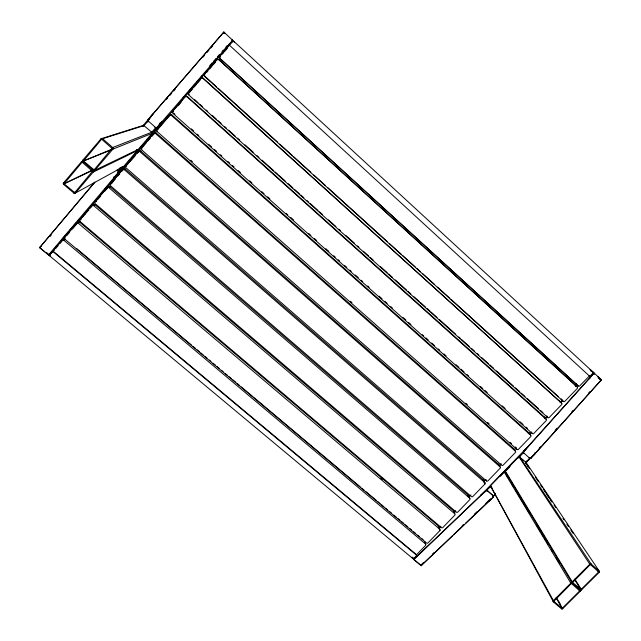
<?xml version="1.0" encoding="UTF-8"?>
<svg xmlns="http://www.w3.org/2000/svg" width="641" height="641" viewBox="0 0 641 641"><rect width="100%" height="100%" fill="white"/><g stroke="black" fill="none" stroke-linecap="round" stroke-linejoin="round"><path stroke-width="0.96" d="M155.907 127.767L147.983 120.764A3.437 3.325 50.8 0 1 148.127 120.444A10.633 10.312 51.1 0 1 148.4 119.955M563.311 401.474L204.399 76.207A1.186 1.146 65.4 0 1 204.271 74.54L217.059 59.621A1.194 1.146 68.5 0 1 218.685 59.541L577.269 387.028A1.066 0.986 -35.1 0 1 577.269 388.462L564.777 401.378A1.058 0.986 -33.6 0 1 563.311 401.474L561.252 399.023M147.911 121.093L152.975 114.002L142.566 126.173M140.716 151.172L140.411 151.564L140.756 151.076A1.162 1.114 48.5 0 0 139.161 151.164L138.16 151.661L125.748 166.139A1.162 1.122 45.5 0 0 125.9 167.75L486.503 480.958A1.042 0.962 -23.9 0 0 487.953 480.862L500.1 468.291A1.042 0.97 -25.4 0 0 500.084 466.904L498.514 464.284L140.756 151.076L139.77 151.58A1.17 1.122 48.4 0 0 138.16 151.661M50.591 253.387L232.979 40.623L232.611 40.207L223.845 32.05L148.383 119.242A1.787 1.731 50.7 0 0 148.592 121.734L148.616 121.758A1.787 1.731 50.7 0 1 148.416 119.266L223.845 32.05M46.344 253.107L48.564 254.942L50.943 252.923M156.228 133.072L156.236 133.024A1.162 1.122 52.3 0 0 154.641 133.112L153.752 133.472L141.268 148.031A1.17 1.122 49.1 0 0 141.413 149.657L501.695 465.238A1.042 0.97 -25.8 0 0 503.153 465.142L515.364 452.498A1.042 0.97 -27.3 0 0 515.348 451.104L513.673 448.58L156.236 133.024L155.362 133.392A1.17 1.13 52.2 0 0 153.752 133.472M523.328 452.57L529.939 458.403A3.037 2.852 -45.1 0 0 530.203 458.227L530.307 458.155A10.24 9.631 -45.3 0 0 530.5 457.995M232.611 40.207L157.309 127.142A1.779 1.723 50.9 0 1 154.85 127.271L154.826 127.247M117.383 173.342L118.513 171.083L122.175 166.772L118.994 168.503M187.452 96.663L544.241 416.93L546.14 419.246A1.05 0.978 -31.3 0 1 546.148 420.656L533.793 433.436A1.05 0.978 -29.7 0 1 532.334 433.532L172.717 113.153A1.178 1.138 57.1 0 1 172.581 111.502L185.217 96.767L185.866 96.679A1.17 1.13 60.6 0 1 187.476 96.599L186.835 96.687A1.178 1.138 60.5 0 0 185.217 96.767M203.069 78.482L202.708 78.17A1.186 1.146 64.6 0 0 201.09 78.25L188.382 93.073A1.186 1.138 61.3 0 0 188.51 94.732L547.783 417.547A1.058 0.986 -31.7 0 0 549.241 417.451L561.66 404.599A1.058 0.986 -33.2 0 0 561.66 403.181L203.237 78.226A1.178 1.138 64.7 0 0 201.627 78.306L201.09 78.25M523.272 452.738L524.442 450.847M219.046 59.829L219.094 59.741A1.186 1.138 68.5 0 0 217.475 59.821L217.059 59.621M592.765 371.86A1.066 0.994 -36.9 0 1 592.757 373.302L589.792 376.371L589.351 375.963L579.752 385.89A1.066 0.986 -35.4 0 1 578.286 385.978L219.719 58.339A1.194 1.146 69.1 0 1 219.599 56.656L232.403 41.593A1.202 1.154 71.9 0 1 234.037 41.513L234.31 42.034M493.185 496.382L493.314 496.158A3.029 2.732 -11.3 0 1 493.153 496.414A9.407 8.501 -10.8 0 1 492.649 497.087M523.417 452.394L523.473 452.282A9.423 8.822 -45.8 0 1 523.977 451.56M82.897 160.042L83.066 161.676L93.193 170.402L93.57 171.636L75.446 193.029L74.228 193.342L63.691 184.472L63.315 183.238L81.439 161.756L83.066 161.676A1.186 1.13 44.7 0 1 82.897 160.042L101.302 138.512L102.584 138.704L112.704 147.518L112.864 149.153L94.812 170.314L93.193 170.402A1.178 1.122 43.6 0 1 93.362 172.02L137.054 150.771L136.942 149.537M92.761 171.508L82.152 162.181L64.076 183.791L74.733 192.612L92.713 170.971M112.271 148.632L101.663 139.217L83.458 160.979L94.107 169.889L112.215 148.087M151.893 133.448A0.889 0.857 52.1 0 0 151.789 132.206L112.704 147.518A1.186 1.13 47.4 0 1 112.864 149.153L151.893 133.448L152.005 132.479L143.584 125.307L100.949 138.785A1.186 1.13 48 0 1 102.584 138.704L144.225 125.532A0.889 0.857 52.4 0 0 142.991 125.596M117.591 173.03L117.88 172.581A10.585 9.919 47.2 0 0 118.329 171.772M148.616 119.603L148.92 119.146M528.168 466.608L525.957 463.299L526.037 462.345L518.93 456.536L504.892 471.343L570.698 580.53M171.748 114.995L171.812 114.867A1.17 1.13 56.4 0 0 170.21 114.947L169.432 115.18L156.877 129.827A1.17 1.13 53 0 0 157.021 131.461L516.975 449.429A1.042 0.978 -27.7 0 0 518.433 449.333L530.716 436.617A1.05 0.978 -29.3 0 0 530.708 435.215L528.921 432.795L171.812 114.867L171.051 115.092A1.178 1.138 56.3 0 0 169.432 115.18M578.238 588.374L579.744 590.85L571.387 583.494L553.8 601.346L562.229 608.301L579.744 590.85L578.703 588.702M104.996 191.018L108.473 186.956A1.154 1.106 41.8 0 1 110.068 186.868L468.443 495.429L469.789 498.249A1.034 0.962 -21.7 0 1 469.821 499.619L457.802 512.055A1.034 0.953 -20.4 0 1 456.36 512.151L95.148 203.614A1.154 1.106 39.5 0 1 94.988 202.019L107.247 187.717L108.537 186.948M599.151 572.349A1.018 0.913 -26.1 0 0 599.159 571.027L591.186 564.08L590.097 563.96L572.229 581.74L572.012 582.773L580.217 589.944L581.307 590.065L599.151 572.349L599.375 571.315L525.941 462.249L525.957 463.299M597.019 569.456L598.678 571.94L590.345 564.521L572.629 582.493L581.05 589.512L598.678 571.94L597.011 569.008M572.229 581.74A1.018 0.913 -24.5 0 0 572.229 583.062L570.819 583.166L553.399 600.601L553.399 601.915L561.396 608.734L562.486 608.854L580.209 591.25L580.217 589.944A1.018 0.913 -24.6 0 0 581.627 589.84L574.889 579.2M125.34 169.104L483.442 479.893L484.892 482.617A1.034 0.962 -23.6 0 1 484.925 483.995L472.834 496.503A1.034 0.962 -22.1 0 1 471.391 496.599L110.476 185.73A1.162 1.114 42.3 0 1 110.324 184.127L122.655 169.745L123.769 169.112A1.154 1.106 45 0 1 125.364 169.024L124.266 169.657A1.162 1.114 44.8 0 0 122.655 169.745M94.82 204.687L94.564 205.024L94.868 204.623L453.524 510.877L454.773 513.794A1.034 0.953 -20 0 1 454.806 515.156L442.851 527.527A1.026 0.953 -18.7 0 1 441.409 527.623L79.909 221.385A1.154 1.098 37 0 1 79.74 219.807L91.927 205.585L93.61 204.799M523.945 451.544L524.53 450.727M553.872 601.01L553.872 601.442M572.701 582.148L572.701 582.589L505.092 470.654L505.108 471.704L504.01 471.776L490.549 485.702L490.557 486.535L492.056 487.857M79.7 222.331L79.428 222.667L79.748 222.251L438.684 526.237L439.83 529.258A1.026 0.953 -18.4 0 1 439.87 530.612L427.972 542.911A1.026 0.945 -17.1 0 1 426.537 543.015L64.757 239.053A1.154 1.09 34.9 0 1 64.581 237.482L76.704 223.348L78.531 222.435M149.233 118.697L149.882 117.816A60.783 59.429 54 0 1 150.883 116.518L151.564 115.668M116.382 174.737L115.1 176.395M114.21 176.515L113.994 176.796A28.076 26.201 46.6 0 1 113.778 177.076M524.827 450.335L526.718 448.019M489.259 499.972L489.612 499.531M525.003 450.142L528.024 446.521L480.95 495.164L486.519 490.509M159.721 124.258L161.861 121.886L113.778 177.998L115.709 175.626M113.778 177.998L114.443 177.204M48.556 254.95L39.566 247.698L94.9 182.068M94.596 182.485L39.566 247.698M48.412 255.07L118.088 172.91A1.763 1.659 45.6 0 0 117.824 170.49L117.712 170.57A1.771 1.659 45.6 0 1 117.976 172.998L118.088 172.91M146.581 122.399L147.823 120.941M41.473 246.184L39.718 247.578L44.878 251.873M224.286 32.619L223.909 33.06L223.453 32.563L223.837 32.122L224.927 33.212L224.598 33.701M143.6 126.253L147.951 121.173M49.958 236.585L51.256 235.063M151.621 132.407L155.515 127.855M151.669 132.871L152.975 131.349M62.209 238.965L64.813 235.928M66.119 234.406L68.723 231.369M70.029 229.847L71.976 227.571M73.931 225.287L75.886 223.012M77.841 220.728L79.139 219.214M101.286 193.382L103.233 191.098M104.483 189.64L110.941 182.108M112.223 180.618L114.779 177.629M116.061 176.131L118.625 173.142M119.907 171.652L126.309 164.176M127.591 162.686L130.147 159.697M131.429 158.199L133.993 155.21M135.275 153.72L141.701 146.22M142.959 144.754L145.587 141.685M146.869 140.195L149.473 137.15M150.771 135.636L152.726 133.352M154.657 131.109L156.636 128.793M158.543 126.573L160.482 124.306M162.429 122.038L163.727 120.524M166.315 117.503L167.613 115.989M182.685 98.41L183.983 96.887M185.289 95.365L187.893 92.328M189.191 90.806L191.795 87.769M193.101 86.247L195.056 83.971M197.011 81.687L198.309 80.173M200.913 77.128L202.219 75.614M224.358 49.782L226.329 47.482M228.268 45.223L229.574 43.692M48.564 254.942L48.916 254.533L46.705 252.69M232.435 40.912L232.611 40.207M52.963 251.04L416.57 554.713L416.762 555.354L413.982 558.231A1.026 0.945 -15.7 0 1 412.548 558.335L49.982 256.152A1.146 1.09 33 0 1 49.806 254.589L62.185 240.287L63.731 239.141L64.421 239.422L63.852 239.125M54.293 250.158L49.806 254.589M55.551 248.684L58.067 245.751M59.958 243.548L62.025 241.136M66.688 235.696L69.549 232.354M72.417 229.013L73.563 227.675M73.715 227.499L78.146 222.323A1.146 1.09 36.7 0 1 79.732 222.235L78.298 223.26A1.154 1.098 36.6 0 0 76.704 223.348M82.441 217.323L84.989 214.35M85.197 214.11L88.811 209.887M90.381 208.061L93.266 204.687A1.146 1.098 39.1 0 1 94.852 204.607L93.53 205.497A1.154 1.106 39 0 0 91.927 205.585M97.464 199.8L100.357 196.426M111.334 183.727A1.154 1.106 42.4 0 1 111.526 183.39L115.604 178.639M117.936 175.922L119.683 173.879M122.022 171.155L123.897 169.136M125.748 166.139L135.051 155.963M137.398 153.223L139.426 151.284M146.581 142.502L142.246 147.558A1.162 1.114 49.2 0 0 142.11 147.767M147.823 141.06L150.499 137.935M151.685 136.557L154.81 133.184M158.335 128.793L165.843 120.035M166.644 119.114L170.41 115.059M178.102 105.741L181.091 102.264M189.616 92.32L192.797 88.602M194.055 87.128L196.579 84.187M197.412 83.218L200.425 79.708M206.69 72.401L207.956 70.919M209.615 68.988L212.035 66.167M213.237 64.757L215.656 61.937M222.427 54.044L223.645 52.626M224.246 51.921L227.283 48.371M166.468 99.315L167.774 97.809M169.729 95.549L171.692 93.282M173.647 91.022L175.602 88.762M203.013 57.097L204.319 55.583M206.923 52.57L208.886 50.31M210.841 48.043L212.796 45.783M209.639 65.823L212.243 62.81M213.549 61.304L216.153 58.299M217.459 56.793L219.414 54.533M222.018 51.528L223.324 50.022M225.928 47.009L227.235 45.503M161.147 122.703L161.861 121.886M527.367 447.266L528.024 446.521M523.785 451.256L594.127 373.046L523.937 451.392A1.578 1.49 -45.3 0 0 523.993 453.548L523.841 453.419A1.578 1.482 -45.3 0 1 523.785 451.256L523.937 451.392M589.319 378.855L590.641 377.373M539.073 448.291L540.403 446.801M555.098 430.407L557.109 428.172M571.804 411.778L573.142 410.288M588.502 393.149L589.84 391.659M533.2 455.583L601.434 379.776L531.349 457.946A1.578 1.482 -45.2 0 1 529.186 458.139L529.033 458.003A1.578 1.482 -45.2 0 0 531.197 457.81L531.349 457.946M534.762 453.82L535.427 453.083L525.748 463.074M160.418 123.513L159.681 124.306A63.211 60.599 50.5 0 1 158.928 125.091M535.427 453.083L531.525 457.113M534.089 454.549L533.056 455.623M439.037 527.984L440.712 526.253M453.916 512.584L455.687 510.757M468.883 497.087L470.967 494.932M483.795 481.647L485.886 479.492M499.083 465.831L501.174 463.667M514.314 450.062L516.462 447.835M529.666 434.173L531.75 432.01M544.954 418.341L547.037 416.185M560.242 402.516L562.453 400.232M575.594 386.619L576.98 385.185M590.818 370.867L591.355 370.642M439.478 528.152L440.848 526.726M454.341 512.76L455.727 511.326M499.475 466.039L500.869 464.605M546.701 417.163L545.307 418.605L546.709 417.235M561.412 401.939L562.798 400.505M591.138 371.163L591.186 370.49M416.57 554.713L425.616 545.347A1.026 0.945 -16.9 0 0 425.576 544.001L424.799 541.669M492.889 497.592L492.825 497.36A1.57 1.418 -10.9 0 0 492.809 495.349L492.881 495.573A1.57 1.418 -10.9 0 1 492.889 497.592L421.185 565.739L413.774 559.569L414.086 558.944M593.566 373.326L593.935 372.942L590.081 369.464A1.058 0.986 -37 0 1 590.377 370.25M500.365 476.247L504.379 472.097M505.469 470.975L510.172 466.119M517.848 458.251L519.915 456.112M482.353 493.85L483.074 493.209A54.229 48.355 -11.7 0 1 484.171 492.264L485.694 491.062A10.192 9.198 -10.8 0 1 486.295 490.629L491.15 486.118M506.879 469.877L509.611 467.049M519.314 457.025L523.288 452.923M421.498 565.122L421.185 565.739M600.865 380.049L601.242 379.664L598.438 377.156M525.532 462.377L527.599 460.246M495.461 493.674L493.386 495.862L487.048 490.357M525.412 462.802L530.219 457.754M489.075 500.917L488.386 501.583L491.15 498.73M492.536 497.304L495.517 494.227M489.756 500.244L490.421 499.571M488.386 501.583L490.381 499.611M467.61 495.733L468.443 495.429A1.026 0.953 -21.8 0 1 468.667 496.503M452.282 535.9L421.153 565.49L413.741 559.305L485.389 490.926A1.578 1.426 -10.7 0 1 487.609 490.838L492.881 495.573M413.774 559.569L485.453 491.15A1.578 1.426 -10.7 0 1 487.673 491.062M421.137 564.841L423.292 562.79M432.643 553.904L434.077 552.542M462.121 525.876L463.563 524.506M474.348 514.25L477.225 511.518M485.854 503.313L488.009 501.262M453.868 534.394L463.932 524.827M465.374 523.457L492.096 498.049M480.95 495.164L481.647 494.507M159.897 123.088L160.034 122.96A15.336 14.823 51.6 0 0 160.298 122.703M204.968 76.239L204.399 76.207M467.561 495.781L468.323 495.341M189.231 94.588L188.51 94.732M82.04 162.277L82.577 162.245M94.219 169.801L93.682 169.833L96.174 168.647M74.853 192.516L74.316 192.548L76.063 191.595M138.16 149.473L137.238 149.714A0.889 0.849 48.8 0 0 138.16 149.473L94.812 170.314A1.178 1.122 43.9 0 1 93.193 170.402M123.128 166.908L123.392 166.708A0.881 0.849 45.5 0 1 122.631 166.989M49.982 256.152L50.639 255.647M62.185 240.287A1.154 1.09 34.5 0 1 63.779 240.191L65.342 239.053A1.138 1.082 34.7 0 0 63.731 239.141M64.581 237.482L65.35 236.922M220.2 58.483L219.719 58.339M79.909 221.385L80.622 220.881M79.74 219.807L81.167 218.805M590.241 564.593L590.714 564.561M571.283 583.566L571.756 583.534L570.73 581.82M581.163 589.44L580.69 589.472L574.416 579.224M156.092 127.663L156.316 127.503A11.586 11.209 50.9 0 0 156.644 127.247M94.988 202.019L96.366 201.146A1.146 1.098 39.6 0 0 96.062 201.667M513.12 448.668L513.585 448.516M107.247 187.717A1.162 1.114 41.7 0 1 108.85 187.629L110.068 186.868M110.324 184.127L111.855 183.518M513.032 448.732L513.673 448.58A1.034 0.97 -27.4 0 1 513.89 449.678M530.163 458.259L529.658 458.515M156.156 127.615L155.595 127.879M123.392 166.708L75.446 193.029A1.17 1.114 40.5 0 1 73.827 193.117M482.985 479.909L483.442 479.893A1.034 0.962 -23.6 0 1 483.635 481.03M141.413 149.657L141.901 149.417M141.268 148.031L142.582 147.734M92.689 170.354L64.076 183.791L92.184 170.105M65.31 182.02L63.523 182.853A1.178 1.122 41.4 0 0 63.691 184.472M112.576 149.401L83.458 160.979L112.528 148.936M157.021 131.461L157.454 131.285M83.274 161.027L81.439 161.756A1.186 1.122 44.4 0 1 83.066 161.676M156.877 129.827L157.998 129.618M103.305 138.744L101.55 139.305L102.095 139.281M172.581 111.502L173.374 111.318A1.17 1.13 57.2 0 0 173.078 111.863M543.856 416.93L544.241 416.93A1.05 0.978 -31.3 0 1 544.529 417.812M498.386 464.204L497.921 464.388L498.514 464.284A1.034 0.962 -25.5 0 1 498.538 465.662L498.53 465.646M453.411 510.781L453.524 510.877A1.026 0.953 -20 0 1 453.556 512.223L453.556 512.215M438.58 526.141L438.123 526.309L438.684 526.237A1.018 0.945 -18.4 0 1 438.724 527.583M188.382 93.073L189.015 93.017M528.817 432.739L528.921 432.795A1.042 0.97 -29.3 0 1 529.154 433.853A1.042 0.97 -29.3 0 0 528.921 432.795M559.577 400.929L559.649 400.97A1.05 0.978 -33.3 0 1 559.913 401.931M575.065 384.888L575.145 384.929A1.058 0.986 -35.2 0 1 575.257 386.211M204.271 74.54L204.791 74.62A1.178 1.138 65.5 0 0 204.912 76.271L216.658 86.92M219.599 56.656L220.224 57.065M40.054 247.17L40.495 247.538M52.642 251.288L416.762 555.354M76.8 248.7L191.691 345.243M193.221 346.533L195.521 348.456M197.051 349.746L199.351 351.677M200.881 352.967L203.181 354.898M204.711 356.18L207.011 358.111M209.311 360.042L210.929 361.404M213.141 363.263L215.44 365.194M216.97 366.484L219.27 368.415M221.538 370.322L223.1 371.628M225.328 373.503L227.603 375.418M229.117 376.692L231.393 378.599M232.907 379.873L235.936 382.421M237.45 383.695L239.726 385.602M241.24 386.876L252.61 396.426M253.371 397.067L360.202 486.831M361.732 488.122L364.024 490.053M365.562 491.335L376.283 500.349M377.813 501.639L380.113 503.57M381.643 504.852L383.943 506.783M385.473 508.073L387.773 510.004M389.303 511.286L391.603 513.217M393.903 515.148L396.194 517.079M397.732 518.369L400.024 520.3M401.554 521.59L403.854 523.521M405.384 524.803L407.684 526.734M409.984 528.665L411.562 529.987M413.814 531.886L415.376 533.2M417.644 535.099L419.19 536.405M421.474 538.32L423.012 539.61M63.779 240.191L425.576 544.001M380.698 478.178L382.22 479.468M78.298 223.26L439.83 529.258M93.53 205.497L454.773 513.794M220.111 56.961L220.031 56.897A1.186 1.138 69.1 0 0 219.743 57.418M108.85 187.629L469.789 498.249M117.119 169.873L118.497 171.067M124.266 169.657L484.892 482.617M139.77 151.58L500.084 466.904M232.363 40.054L232.979 40.615M190.85 160.242L192.348 161.564M350.443 301.262L351.941 302.584M465.831 403.221L467.329 404.543M487.561 422.419L489.099 423.773M510.044 442.282L511.542 443.612M155.362 133.392L515.348 451.104M519.979 457.682L523.481 460.775M173.471 112.936L174.961 114.266M191.322 128.849L193.55 130.836M197.268 134.153L198.758 135.475M208.573 144.225L211.562 146.885M214.374 149.393L216.61 151.38M220.328 154.697L221.818 156.019M227.996 161.532L229.494 162.862M232.483 165.522L233.973 166.86M238.18 170.602L240.391 172.573M249.661 180.834L251.905 182.829M261.824 191.675L264.044 193.654M267.593 196.811L269.829 198.806M286.263 213.453L287.761 214.783M290.645 217.363L293.602 219.991M308.674 233.42L310.917 235.423M314.402 238.524L316.63 240.511M325.86 248.732L328.841 251.392M333.745 255.767L335.235 257.089M338.216 259.741L339.698 261.071M344.529 265.374L346.773 267.369M349.762 270.037L351.252 271.367M355.33 274.997L358.303 277.649M361.276 280.293L362.758 281.615M367.686 286.006L369.184 287.344M379.063 296.142L382.028 298.786M384.872 301.318L387.212 303.409M390.85 306.646L392.34 307.976M402.796 317.295L405.785 319.955M408.702 322.559L410.929 324.538M422.219 334.602L423.717 335.932M425.953 337.927L428.196 339.93M431.641 342.991L434.598 345.627M438.292 348.92L439.766 350.234M443.884 353.904L446.128 355.907M456.023 364.721L458.98 367.357M461.063 369.216L464.052 371.876M467.041 374.544L468.579 375.914M480.486 386.523L482.705 388.502M484.949 390.497L487.208 392.516M502.135 405.817L505.14 408.493M520.075 421.802L523.064 424.462M526.053 427.13L527.551 428.46M171.051 115.092L530.708 435.215M598.069 377.533L600.889 380.073L598.678 378.03M194.359 99.347L198.077 102.688M199.551 104.01L202.548 106.71M206.242 110.02L207.724 111.358M212.187 115.364L216.698 119.426M218.132 120.708L221.169 123.441M224.823 126.726L226.305 128.056M228.613 130.131L235.223 136.076M237.458 138.079L239.782 140.171M244.998 144.858L253.187 152.221M256.761 155.426L258.972 157.414M262.129 160.25L267.337 164.937M267.834 165.378L273.739 170.69M275.221 172.012L278.17 174.664M279.26 175.642L285.213 180.994M288.194 183.671L292.937 187.941M294.419 189.271L299.363 193.71M300.853 195.048L303.834 197.732M306.815 200.409L308.297 201.747M309.923 203.205L317.984 210.448M319.474 211.786L322.447 214.463M328.472 219.879L335.908 226.553M338.833 229.182L340.371 230.568M345.571 235.239L354.497 243.26M357.454 245.92L358.96 247.266M363.407 251.272L368.623 255.959M370.105 257.289L373.094 259.974M380.538 266.664L387.156 272.609M388.638 273.939L392.34 277.273M395.305 279.933L406.41 289.908M407.884 291.238L410.849 293.907M414.054 296.783L419.262 301.47M420.472 302.552L425.656 307.207M427.138 308.537L430.095 311.197M431.185 312.175L437.138 317.527M439.373 319.538L455.759 334.257M458.74 336.942L460.23 338.28M461.849 339.73L469.228 346.364M471.399 348.319L474.38 350.996M477.345 353.664L478.843 355.01M481.824 357.686L488.418 363.607M490.012 365.05L493.578 368.246M496.519 370.899L513.465 386.122M515.34 387.805L519.803 391.819M521.293 393.157L525.019 396.507M527.455 398.694L538.424 408.549M540.659 410.56L542.927 412.596M186.835 96.687L546.14 419.246M218.124 88.25L277.521 142.086M279.74 144.097L292.336 155.515M293.818 156.853L310.861 172.301M313.826 174.985L325.596 185.658M327.807 187.661L387.172 241.465M389.399 243.484L401.274 254.245M402.732 255.567L415.328 266.985M416.802 268.323L420.52 271.688M422.74 273.699L434.59 284.444M437.515 287.096L449.349 297.817M450.823 299.155L469.252 315.861M469.412 316.005L544.249 383.831M545.106 384.608L558.343 396.611M202.708 78.17L561.66 403.181M218.685 59.541L577.269 387.028M598.117 376.868L597.668 376.451M229.366 45.134L589.792 376.371M234.037 41.513L601.434 379.776M223.453 32.563L223.893 32.963M231.794 40.239L232.234 40.647M592.508 372.421L594.56 374.312M578.286 385.978L220.119 58.539A1.186 1.138 69.1 0 1 219.775 57.994M505.108 471.704L504.01 471.776L570.819 583.166A1.018 0.913 -24.4 0 1 572.229 583.062M232.403 41.593L232.763 41.986A1.194 1.146 72 0 1 233.068 41.737M546.509 416.009L547.783 417.547M531.429 432.322L532.334 433.532M515.284 446.913L516.975 449.429M527.214 465.062L529.49 468.443M535.403 477.257L536.469 478.835M536.741 479.244L538.416 481.744M540.651 485.069L542.318 487.561M544.425 490.694L546.789 494.211M547.118 494.7L549.305 497.961M549.577 498.361L551.252 500.853M554.04 505.012L555.715 507.504M562.966 518.305L564.056 519.931M566.876 524.13L568.551 526.622M570.778 529.947L573.014 533.272M543.143 488.915L544.81 491.391M547.021 494.692L548.688 497.176M550.811 500.333L551.901 501.967M506.751 475.406L508.353 478.074M511.75 483.731L514.026 487.505M515.572 490.077L517.335 493.017M518.152 494.363L519.899 497.28M520.212 497.793L522.463 501.542M523.304 502.937L524.995 505.749M525.884 507.231L529.514 513.273M536.709 525.235L537.735 526.95M538.023 527.423L540.315 531.237M541.861 533.809L543.512 536.557M544.441 538.095L545.467 539.81M546.501 541.525L548.047 544.097M551.516 549.874L552.518 551.54M556.027 557.374L557.029 559.04M558.031 560.707L559.553 563.239M559.024 601.811L559.97 603.518M556.548 597.797L562.229 608.301L556.043 597.749M485.766 479.596L486.503 480.958M483.466 481.263L484.925 483.995M439.293 529.089L439.87 530.612M576.099 383.727L576.147 383.887A1.058 0.986 -35.5 0 0 576.612 384.119M413.269 557.734L413.741 559.305M412.163 557.045L412.548 558.335M561.244 399.111L561.292 399.279A1.05 0.978 -33.7 0 0 561.845 399.519M80.918 219.551A1.146 1.09 37.1 0 1 81.095 218.901M233.645 41.601A1.194 1.146 72 0 1 234.382 41.913M157.55 129.827A1.162 1.122 53.1 0 1 157.742 129.49M188.774 94.043A1.17 1.13 61.4 0 1 188.774 93.498M51.536 253.604A1.138 1.082 33.2 0 1 51.609 253.363M126.589 166.323A1.154 1.114 45.7 0 1 126.597 166.051M137.054 149.657A0.889 0.849 48.5 0 1 137.054 150.771M580.217 589.944A1.018 0.913 -24.5 0 1 580.209 591.25M562.806 608.63A1.01 0.905 -23.1 0 1 561.396 608.734M491.086 498.882A54.99 50.262 -8.8 0 1 490.758 499.227M488.923 500.349A13.589 12.291 -10.3 0 1 488.698 500.573M488.242 501.03A24.839 22.515 -10 0 1 488.009 501.254M535.059 452.754A24.967 23.541 -46 0 1 534.834 453.003M490.469 485.846L553.399 601.915A1.01 0.913 -22.9 0 1 553.399 600.601L490.469 485.846M143.528 125.924L143.528 125.916M528.232 432.979L528.729 432.731L528.264 432.955M518.785 456.584L589.768 564.184A1.018 0.921 -26 0 1 591.186 564.08L519.643 456.688L518.785 456.584"/></g></svg>
